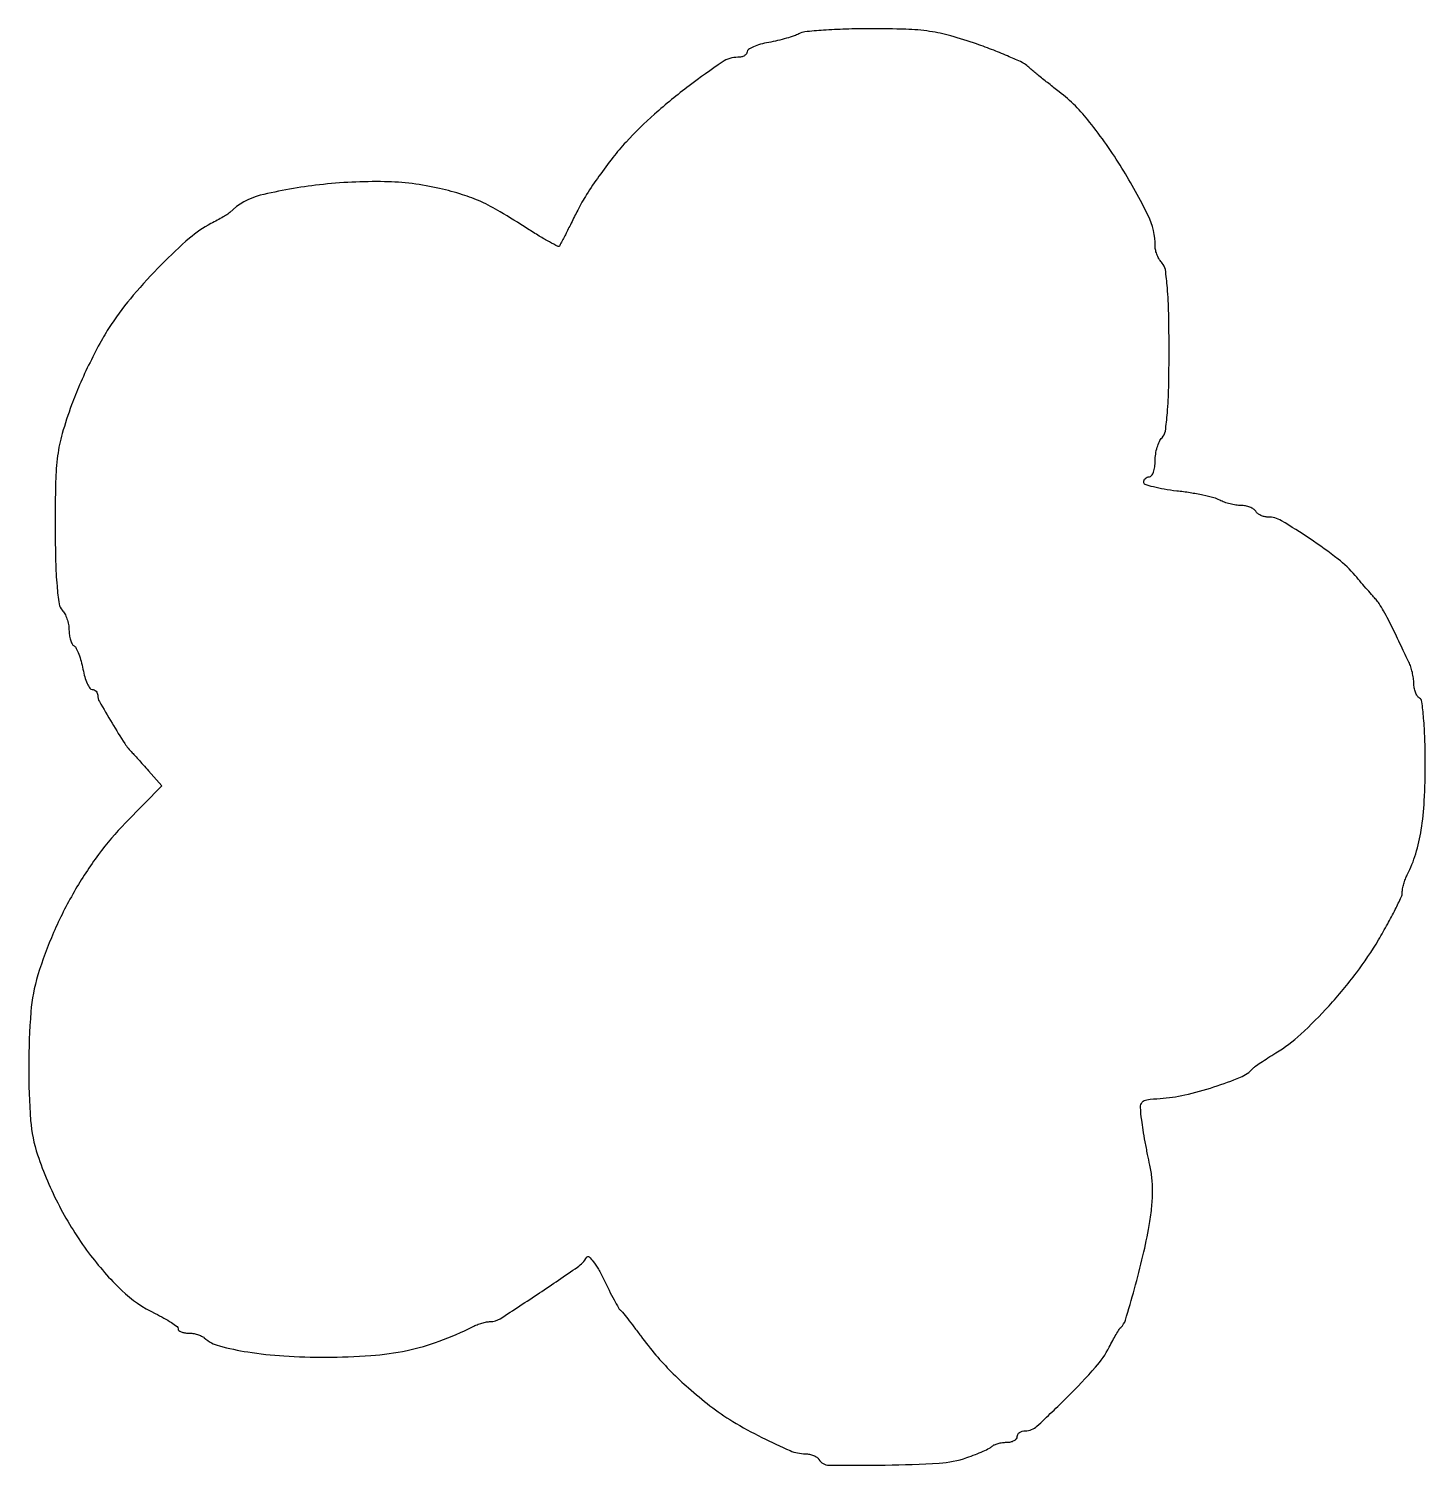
# Model space of a CAD drawing. Extents: x 0.8 to 21.4, y 0.8 to 22.
import ezdxf

# ---------------------------------------------------------------- set-up
doc = ezdxf.new("R2010")
doc.units = 0

msp = doc.modelspace()

# ---------------------------------------------------------------- linework, layer by layer
msp.add_lwpolyline([(12.192, 21.936949, -0.044886), (12.122382, 21.905737, -0.012709), (12.009041, 21.869887, -0.012697), (11.878369, 21.835751, -0.013106), (11.7475, 21.808687, 0.023187), (11.62586, 21.780964, 0.03481), (11.523266, 21.744668, 0.037779), (11.449251, 21.705649, 0.258039), (11.43, 21.67083, -0.166237), (11.419457, 21.639995, -0.095328), (11.389634, 21.613744, -0.076248), (11.345146, 21.596, -0.056889), (11.292585, 21.59, 0.149617), (11.063989, 21.52003, 0.013736), (10.575819, 21.170391, 0.018651), (10.066501, 20.75319, 0.026013), (9.646037, 20.340875, 0.018707), (9.45168, 20.112805, 0.012793), (9.247655, 19.840352, 0.01291), (9.064278, 19.567276, 0.025326), (8.935385, 19.339471, -0.000713), (8.837716, 19.145121, -0.001077), (8.752077, 18.976217, -0.000403), (8.677945, 18.831078, -0.026127), (8.663752, 18.806589, -0.38663), (8.643749, 18.801365, -0.004833), (8.517533, 18.869027, -0.01107), (8.368311, 18.955239, -0.006664), (8.195033, 19.063721, 0.008728), (7.791213, 19.314221, 0.027027), (7.507307, 19.463376, 0.032612), (7.239141, 19.565692, 0.018004), (6.900333, 19.657016, 0.052469), (6.08686, 19.757119, 0.032846), (5.127779, 19.71098, 0.031094), (4.257557, 19.556303, 0.138501), (3.81, 19.304, -0.057307), (3.781268, 19.281045, -0.006609), (3.710574, 19.238053, -0.007891), (3.624707, 19.189187, -0.006361), (3.530976, 19.139327, 0.059813), (3.215561, 18.925553, 0.018978), (2.800334, 18.536338, 0.019341), (2.386989, 18.084644, 0.028005), (2.061282, 17.653, 0.021761), (1.9133, 17.409953, 0.011333), (1.749175, 17.095258, 0.011248), (1.595037, 16.764047, 0.016839), (1.476866, 16.467667, 0.01601), (1.340023, 16.045858, 0.037139), (1.271548, 15.720519, 0.028003), (1.241931, 15.337695, 0.005915), (1.235638, 14.667377, 0.005797), (1.242693, 14.164729, 0.014636), (1.262762, 13.799512, 0.014376), (1.292587, 13.536508, 0.162336), (1.338856, 13.443944, -0.074654), (1.377388, 13.391797, -0.038527), (1.409818, 13.317247, -0.037223), (1.431932, 13.233748, -0.046153), (1.439333, 13.15373, 0.036385), (1.444873, 13.0777, 0.040604), (1.461385, 13.0061, 0.044552), (1.485524, 12.9485, 0.133619), (1.514402, 12.917599, -0.140047), (1.546874, 12.88196, -0.024227), (1.583801, 12.79751, -0.024702), (1.618384, 12.691151, -0.019886), (1.645238, 12.573935, 0.024701), (1.672484, 12.460057, 0.036642), (1.708368, 12.363989, 0.040695), (1.747058, 12.295159, 0.249324), (1.781837, 12.276667, -0.10616), (1.812677, 12.270044, -0.099352), (1.838923, 12.251263, -0.096118), (1.856517, 12.223199, -0.092345), (1.862667, 12.190185, 0.131215), (1.886995, 12.099077, 0.004604), (2.073532, 11.781502, 0.007713), (2.261013, 11.479602, 0.053785), (2.369874, 11.3446, -0.011928), (2.396414, 11.316801, -0.00119), (2.458155, 11.248635, -0.001497), (2.531312, 11.166988, -0.001189), (2.609846, 11.078388), (2.806692, 10.855243), (2.271179, 10.30972, 0.034909), (1.874204, 9.84444, 0.028521), (1.515806, 9.296847, 0.027791), (1.212726, 8.695635, 0.028541), (0.981209, 8.069758, 0.055005), (0.877935, 7.524934, 0.018982), (0.846263, 6.723006, 0.018643), (0.874719, 5.927705, 0.062884), (0.977191, 5.418667, 0.038976), (1.297232, 4.666244, 0.039531), (1.728888, 3.976364, 0.042518), (2.218276, 3.421866, 0.079153), (2.710213, 3.081888, -0.014259), (2.838959, 3.015633, -0.020977), (2.947688, 2.949608, -0.017129), (3.03066, 2.89013, -0.228693), (3.047029, 2.8575, 0.21787), (3.058601, 2.833193, 0.07637), (3.092482, 2.812653, 0.058484), (3.141976, 2.798651, 0.039739), (3.2004, 2.794, -0.040256), (3.264651, 2.788819, -0.033177), (3.33166, 2.773322, -0.034374), (3.391542, 2.750623, -0.072097), (3.433233, 2.723606, 0.114538), (3.654777, 2.605195, 0.026247), (4.072671, 2.516, 0.024097), (4.60509, 2.457403, 0.01586), (5.221256, 2.439086, 0.017526), (5.887373, 2.463776, 0.033167), (6.419237, 2.537863, 0.037109), (6.895294, 2.674189, 0.029384), (7.386018, 2.888545, -0.026607), (7.450593, 2.91718, -0.02105), (7.523064, 2.941364, -0.02151), (7.592386, 2.958107, -0.04853), (7.646109, 2.963333, 0.144254), (7.792254, 3.006394, 0.003714), (8.370376, 3.385569, 0.004779), (8.930759, 3.766878, 0.101147), (9.069162, 3.911871, -0.464964), (9.102354, 3.916541, -0.047735), (9.163577, 3.850127, -0.033639), (9.238395, 3.736449, -0.017225), (9.317324, 3.584985, 0.005232), (9.395947, 3.424851, 0.007237), (9.47004, 3.282998, 0.004777), (9.534821, 3.165917, 0.08516), (9.561977, 3.132667, -0.043893), (9.591747, 3.101782, -0.002782), (9.670379, 3.003285, -0.004071), (9.762593, 2.884473, -0.003015), (9.862686, 2.751667, 0.015763), (10.086359, 2.470117, 0.019753), (10.311785, 2.224403, 0.018572), (10.567109, 1.985688, 0.0116), (10.882537, 1.724583, 0.03196), (11.217691, 1.493142, 0.018338), (11.647998, 1.255946, 0.015388), (12.064004, 1.061956, 0.10174), (12.287516, 1.016, -0.051589), (12.348197, 1.009722, -0.048243), (12.407758, 0.991129, -0.051737), (12.457535, 0.963782, -0.10323), (12.488333, 0.931333, 0.257113), (12.634949, 0.848571, 0.005847), (13.465924, 0.849501, 0.011594), (14.260856, 0.878132, 0.069102), (14.666919, 0.959249, 0.009792), (14.792134, 1.00563, 0.012013), (14.907082, 1.054005, 0.010522), (15.001249, 1.098731, 0.080407), (15.040864, 1.127308, -0.095539), (15.073854, 1.149632, -0.034696), (15.12744, 1.168288, -0.032875), (15.19043, 1.181053, -0.033567), (15.254111, 1.185333, 0.05258), (15.313499, 1.191596, 0.072432), (15.363737, 1.210204, 0.092341), (15.397481, 1.237688, 0.177615), (15.409333, 1.27, -0.139989), (15.418554, 1.302287, -0.099952), (15.44447, 1.329796, -0.08525), (15.483229, 1.348322, -0.069057), (15.528946, 1.354667, 0.188905), (15.699186, 1.421365, 0.009151), (16.145873, 1.850296, 0.014493), (16.564466, 2.292135, 0.065693), (16.763865, 2.584721, -0.007096), (16.81579, 2.684167, -0.008878), (16.866894, 2.774858, -0.007397), (16.912067, 2.849254, -0.065931), (16.93645, 2.878667, 0.133869), (17.003529, 2.986213, 0.005085), (17.135953, 3.444392, 0.009964), (17.261698, 3.934274, 0.013941), (17.353018, 4.376918, 0.017352), (17.388988, 4.630562, 0.023429), (17.402723, 4.861828, 0.025812), (17.394455, 5.072965, 0.032639), (17.364106, 5.265918, -0.006068), (17.329841, 5.427371, -0.004142), (17.294651, 5.611628, -0.004174), (17.263671, 5.789887, -0.008401), (17.242776, 5.93107, -0.018836), (17.225191, 6.120721, -0.191303), (17.249847, 6.194322, -0.186353), (17.318626, 6.231988, -0.017728), (17.512877, 6.250909, 0.040156), (17.876874, 6.302917, 0.022611), (18.307566, 6.420911, 0.01992), (18.699308, 6.564998, 0.11162), (18.880667, 6.693001, -0.056392), (18.911014, 6.719847, -0.004712), (18.997612, 6.77937, -0.006231), (19.102751, 6.848297, -0.004771), (19.219333, 6.92111, 0.048326), (19.585858, 7.197047, 0.022933), (20.003231, 7.616393, 0.022356), (20.406171, 8.10215, 0.027927), (20.733053, 8.588321, 0.007781), (20.866712, 8.821473, 0.010582), (20.979497, 9.036113, 0.007719), (21.06659, 9.217704, 0.108364), (21.082, 9.28797, -0.048423), (21.087187, 9.341401, -0.021349), (21.103818, 9.410488, -0.020892), (21.127836, 9.482795, -0.026337), (21.156273, 9.547316, 0.043131), (21.280166, 9.856075, 0.034158), (21.36117, 10.206619, 0.027042), (21.40646, 10.637469, 0.012666), (21.420667, 11.198181, 0.008426), (21.414687, 11.553038, 0.013763), (21.396275, 11.853377, 0.008663), (21.370446, 12.095964, 0.22725), (21.336, 12.149667, -0.111983), (21.303524, 12.181577, -0.050144), (21.276204, 12.235234, -0.046179), (21.257605, 12.300296, -0.046572), (21.251333, 12.367479, 0.035178), (21.246117, 12.441529, 0.02161), (21.230122, 12.52754, 0.021626), (21.206804, 12.611685, 0.03576), (21.179124, 12.679982, -0.001943), (21.140961, 12.758453, -0.000523), (21.081003, 12.883297, -0.00053), (21.013209, 13.025224, -0.000548), (20.946495, 13.165667, 0.009767), (20.878426, 13.3024, 0.01047), (20.806566, 13.433199, 0.010081), (20.740323, 13.542843, 0.047673), (20.695411, 13.600841, -0.007931), (20.646795, 13.654264, -0.001886), (20.567601, 13.744795, -0.001939), (20.477403, 13.849514, -0.001914), (20.387629, 13.955379, 0.052461), (20.135664, 14.197979, 0.0179), (19.723726, 14.495713, 0.013689), (19.302082, 14.761634, 0.134628), (19.101397, 14.816667, -0.060048), (19.049292, 14.822947, -0.050847), (18.996989, 14.841537, -0.053164), (18.952269, 14.868915, -0.090659), (18.923, 14.901333, 0.111983), (18.891089, 14.93381, 0.050144), (18.837433, 14.961129, 0.046179), (18.772371, 14.979729, 0.046572), (18.705188, 14.986, -0.039213), (18.631137, 14.991816, -0.023855), (18.545127, 15.009652, -0.023832), (18.461002, 15.03566, -0.038414), (18.392684, 15.066519, 0.061109), (18.306251, 15.100942, 0.012492), (18.145846, 15.138829, 0.012983), (17.955996, 15.173573, 0.011867), (17.758833, 15.199611, -0.014978), (17.572229, 15.225438, -0.02392), (17.415007, 15.259822, -0.020531), (17.295493, 15.297343, -0.316347), (17.272, 15.330759, -0.106933), (17.278486, 15.360738, -0.099474), (17.296871, 15.386252, -0.095904), (17.324345, 15.403357, -0.091667), (17.356667, 15.409333, 0.244321), (17.389154, 15.426216, 0.067418), (17.416463, 15.478972, 0.051875), (17.435162, 15.555595, 0.033941), (17.441333, 15.6464, -0.038387), (17.44889, 15.744676, -0.034897), (17.471419, 15.843914, -0.036694), (17.504411, 15.929902, -0.086636), (17.543753, 15.985886, 0.162797), (17.591812, 16.082247, 0.015102), (17.621342, 16.350439, 0.014602), (17.64047, 16.730657, 0.005266), (17.646172, 17.272, 0.005266), (17.64047, 17.813343, 0.014602), (17.621342, 18.193561, 0.015102), (17.591812, 18.461753, 0.162797), (17.543753, 18.558114, -0.059429), (17.50453, 18.60796, -0.039027), (17.471419, 18.673153, -0.039009), (17.44882, 18.742754, -0.059062), (17.441333, 18.805914, 0.113681), (17.33679, 19.259781, 0.025764), (16.952336, 19.956386, 0.027641), (16.476076, 20.636242, 0.061133), (16.027577, 21.082, -0.002219), (15.874336, 21.202078, -0.002569), (15.729505, 21.317823, -0.002293), (15.607831, 21.417016, -0.015165), (15.548797, 21.468675, 0.078564), (15.479806, 21.515108, 0.007317), (15.29197, 21.599207, 0.009264), (15.063381, 21.692581, 0.007148), (14.810886, 21.786175, 0.016929), (14.431126, 21.906495, 0.032651), (14.119161, 21.972235, 0.027501), (13.768212, 22.002994, 0.008804), (13.244553, 22.010759, 0.007098), (12.880771, 22.004582, 0.00971), (12.553575, 21.988015, 0.006883), (12.281958, 21.965206, 0.103779)], format="xyb", close=True)

doc.saveas('drawing.dxf')
